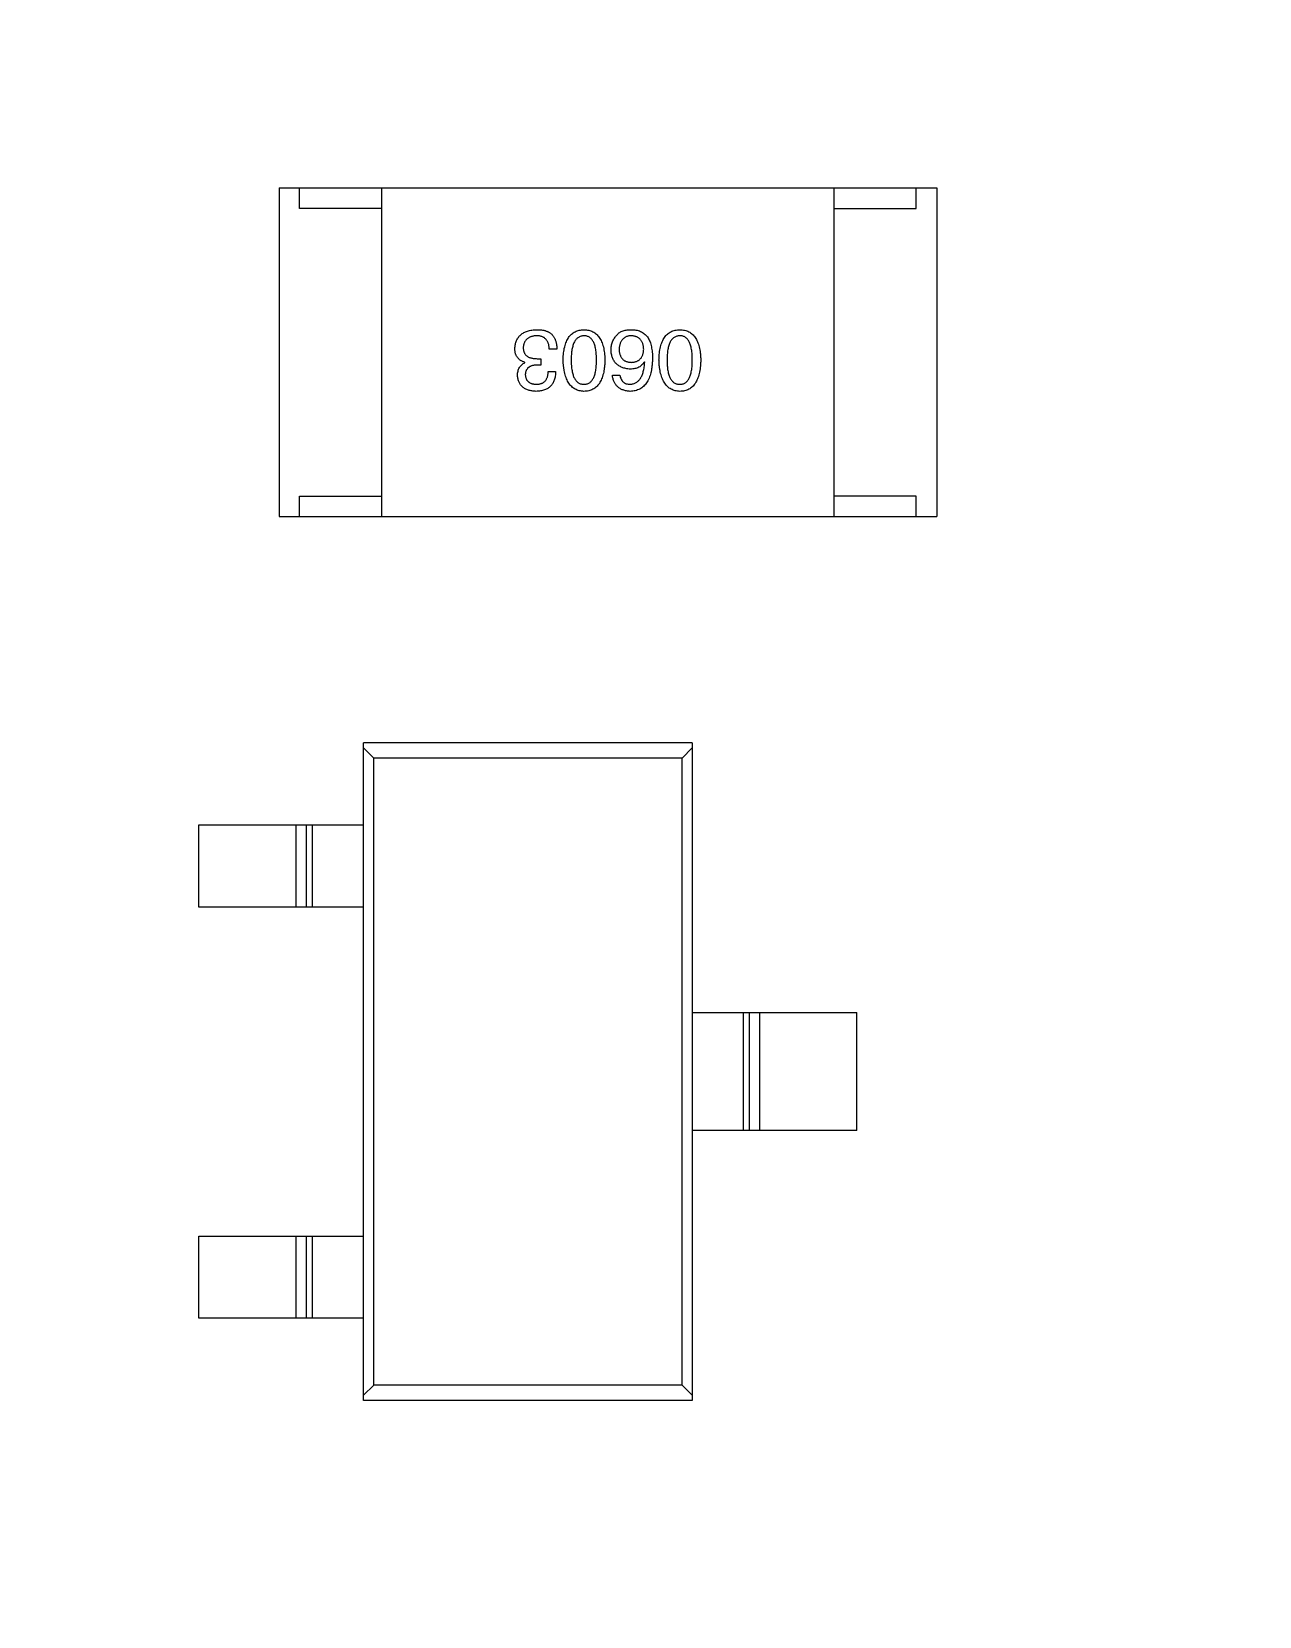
# Model space of a CAD drawing. Header units: millimetres. Extents: x 104 to 312, y 235 to 317.
# Drawn here: x 271.196 to 274.182, y 274.977 to 278.832 of the extents above; entities that cross this region are included whole.
import ezdxf

# ---------------------------------------------------------------- set-up
doc = ezdxf.new("R2010")
doc.units = ezdxf.units.MM
doc.header["$LTSCALE"] = 0.5
doc.linetypes.add('CENTER', pattern=[50.8, 31.75, -6.35, 6.35, -6.35])
doc.layers.get('0').update_dxf_attribs({"linetype": 'CONTINUOUS'})

msp = doc.modelspace()

# ---------------------------------------------------------------- linework, layer by layer
at = {"linetype": 'Continuous'}
for p, q in [((271.7973, 278.4523), (271.7973, 277.6523)), ((271.7973, 278.4523), (273.3973, 278.4523)), ((271.8473, 278.4023), (271.8473, 278.4523)), ((272.0473, 277.6523), (272.0473, 278.4523)), ((273.1473, 277.6523), (273.1473, 278.4523)), ((273.3473, 278.4023), (273.3473, 278.4523)), ((273.3973, 278.4523), (273.3973, 277.6523)), ((272.0473, 278.4023), (271.8473, 278.4023)), ((273.1473, 278.4023), (273.3473, 278.4023)), ((272.4734, 278.0596), (272.4545, 278.0596)), ((272.3955, 278.0268), (272.3955, 278.0276)), ((272.434, 278.0211), (272.4242, 278.0211)), ((272.425, 278.0366), (272.434, 278.0366)), ((272.434, 278.0366), (272.434, 278.0211)), ((272.6869, 278.0284), (272.686, 278.0293)), ((272.4521, 278.0055), (272.4701, 278.0055)), ((272.6082, 277.9965), (272.6262, 277.9965)), ((271.8473, 277.6523), (271.8473, 277.7023)), ((271.8473, 277.7023), (272.0473, 277.7023)), ((273.3473, 277.7023), (273.1473, 277.7023)), ((273.3473, 277.6523), (273.3473, 277.7023)), ((271.7973, 277.6523), (273.3973, 277.6523)), ((272.0026, 275.5023), (272.0026, 277.1023)), ((272.8026, 277.1023), (272.0026, 277.1023)), ((272.8026, 277.1023), (272.8026, 275.5023)), ((272.0026, 277.0898), (272.0276, 277.0648)), ((272.0276, 275.5398), (272.0276, 277.0648)), ((272.7776, 277.0648), (272.0276, 277.0648)), ((272.7776, 277.0648), (272.8026, 277.0898)), ((272.7776, 275.5398), (272.7776, 277.0648)), ((271.6026, 276.7023), (271.6026, 276.9023)), ((271.6026, 276.9023), (272.0026, 276.9023)), ((271.8392, 276.7023), (271.8392, 276.9023)), ((271.8633, 276.9023), (271.8633, 276.7023)), ((271.8777, 276.9023), (271.8777, 276.7023)), ((272.0026, 276.7023), (271.6026, 276.7023)), ((272.8026, 276.4461), (273.2026, 276.4461)), ((272.9275, 276.1586), (272.9275, 276.4461)), ((272.9418, 276.1586), (272.9418, 276.4461)), ((272.966, 276.4461), (272.966, 276.1586)), ((273.2026, 276.1586), (273.2026, 276.4461)), ((273.2026, 276.1586), (272.8026, 276.1586)), ((271.6026, 275.7023), (271.6026, 275.9023)), ((271.6026, 275.9023), (272.0026, 275.9023)), ((271.8392, 275.7023), (271.8392, 275.9023)), ((271.8633, 275.9023), (271.8633, 275.7023)), ((271.8777, 275.9023), (271.8777, 275.7023)), ((272.0026, 275.7023), (271.6026, 275.7023)), ((272.0026, 275.5148), (272.0276, 275.5398)), ((272.7776, 275.5398), (272.0276, 275.5398)), ((272.7776, 275.5398), (272.8026, 275.5148)), ((272.8026, 275.5023), (272.0026, 275.5023))]:
    msp.add_line(p, q, dxfattribs=at)
msp.add_circle((274.8618, 271.1524), 27.5, dxfattribs=at)
at = {"color": 1, "linetype": 'CENTER'}
msp.add_circle((274.8621, 271.0916), 21.0001, dxfattribs=at)
at = {"linetype": 'Continuous'}
msp.add_arc((274.8618, 271.1524), 24.842, 307.50561, 229.18658, dxfattribs=at)
for points, knots in [([(272.3709, 278.0612), (272.3711, 278.063), (272.3713, 278.0665), (272.3722, 278.0716), (272.3734, 278.0763), (272.3751, 278.0807), (272.3771, 278.0847), (272.3795, 278.0885), (272.3823, 278.0919), (272.3854, 278.0949), (272.389, 278.0976), (272.3929, 278.1), (272.3972, 278.102), (272.4019, 278.1037), (272.4069, 278.1051), (272.4123, 278.1062), (272.4181, 278.1068), (272.4222, 278.107), (272.4242, 278.1071)], [0, 0, 0, 0, 0.068236, 0.132937, 0.194125, 0.253174, 0.310181, 0.365986, 0.421096, 0.476216, 0.532352, 0.590232, 0.649824, 0.71274, 0.778406, 0.848058, 0.921922, 1, 1, 1, 1]), ([(272.4242, 278.1071), (272.4256, 278.1071), (272.4283, 278.1071), (272.4323, 278.1069), (272.436, 278.1065), (272.4395, 278.1059), (272.4428, 278.1053), (272.4458, 278.1044), (272.4487, 278.1034), (272.4504, 278.1026), (272.4513, 278.1022)], [0, 0, 0, 0, 0.15115, 0.29371, 0.429149, 0.55661, 0.677302, 0.791017, 0.898045, 1, 1, 1, 1]), ([(272.4513, 278.1022), (272.4521, 278.1018), (272.4539, 278.101), (272.4563, 278.0994), (272.4586, 278.0978), (272.4607, 278.0959), (272.4626, 278.0938), (272.4644, 278.0916), (272.466, 278.0892), (272.4675, 278.0866), (272.4688, 278.0839), (272.47, 278.0809), (272.4709, 278.0778), (272.4717, 278.0745), (272.4724, 278.071), (272.4729, 278.0674), (272.4732, 278.0635), (272.4733, 278.0609), (272.4734, 278.0596)], [0, 0, 0, 0, 0.056906, 0.113264, 0.168825, 0.223843, 0.279195, 0.335267, 0.392098, 0.450414, 0.51054, 0.572219, 0.636652, 0.703156, 0.773102, 0.845505, 0.921063, 1, 1, 1, 1]), ([(272.4883, 278.0334), (272.4884, 278.0363), (272.4886, 278.042), (272.4894, 278.0503), (272.4905, 278.058), (272.492, 278.0652), (272.4939, 278.0718), (272.4961, 278.0778), (272.4987, 278.0833), (272.5017, 278.0883), (272.5051, 278.0926), (272.5088, 278.0964), (272.513, 278.0997), (272.5175, 278.1023), (272.5224, 278.1044), (272.5276, 278.1059), (272.5333, 278.1069), (272.5372, 278.107), (272.5391, 278.1071)], [0, 0, 0, 0, 0.08769, 0.170218, 0.24749, 0.319818, 0.387758, 0.451391, 0.511445, 0.568185, 0.622681, 0.67526, 0.726746, 0.778428, 0.830764, 0.884397, 0.940866, 1, 1, 1, 1]), ([(272.5391, 278.1071), (272.5411, 278.107), (272.545, 278.1069), (272.5506, 278.1059), (272.5559, 278.1044), (272.5608, 278.1023), (272.5653, 278.0997), (272.5695, 278.0964), (272.5732, 278.0926), (272.5765, 278.0883), (272.5796, 278.0833), (272.5822, 278.0778), (272.5844, 278.0718), (272.5863, 278.0652), (272.5878, 278.058), (272.5889, 278.0503), (272.5897, 278.042), (272.5899, 278.0363), (272.59, 278.0334)], [0, 0, 0, 0, 0.059135, 0.115606, 0.169241, 0.221578, 0.273261, 0.324749, 0.377329, 0.431642, 0.488541, 0.548597, 0.612232, 0.680174, 0.752504, 0.829777, 0.912307, 1, 1, 1, 1]), ([(272.6049, 278.0579), (272.6049, 278.0597), (272.605, 278.0631), (272.6057, 278.0682), (272.6069, 278.0731), (272.6085, 278.0779), (272.6106, 278.0824), (272.6131, 278.0868), (272.6161, 278.091), (272.6185, 278.0935), (272.6197, 278.0948)], [0, 0, 0, 0, 0.12904, 0.253809, 0.377066, 0.499122, 0.621469, 0.744665, 0.870607, 1, 1, 1, 1]), ([(272.6197, 278.0948), (272.6206, 278.0959), (272.6225, 278.098), (272.626, 278.1006), (272.6299, 278.1028), (272.6343, 278.1046), (272.6392, 278.1059), (272.6445, 278.1068), (272.6504, 278.1072), (272.6544, 278.1072), (272.6565, 278.1071)], [0, 0, 0, 0, 0.105033, 0.21147, 0.321511, 0.438526, 0.563605, 0.698055, 0.843218, 1, 1, 1, 1]), ([(272.6565, 278.1071), (272.6586, 278.107), (272.6626, 278.1068), (272.6684, 278.1057), (272.6739, 278.1041), (272.6789, 278.1019), (272.6836, 278.0991), (272.6878, 278.0958), (272.6917, 278.0919), (272.6939, 278.089), (272.6951, 278.0875)], [0, 0, 0, 0, 0.137449, 0.267856, 0.393219, 0.514735, 0.63397, 0.753734, 0.874967, 1, 1, 1, 1]), ([(272.7215, 278.0334), (272.7216, 278.0363), (272.7218, 278.042), (272.7225, 278.0503), (272.7236, 278.058), (272.7252, 278.0652), (272.727, 278.0718), (272.7293, 278.0778), (272.7319, 278.0833), (272.7349, 278.0883), (272.7382, 278.0926), (272.742, 278.0964), (272.7461, 278.0997), (272.7506, 278.1023), (272.7555, 278.1044), (272.7608, 278.1059), (272.7664, 278.1069), (272.7703, 278.107), (272.7723, 278.1071)], [0, 0, 0, 0, 0.08769, 0.170218, 0.24749, 0.319818, 0.387758, 0.451391, 0.511445, 0.568185, 0.622681, 0.67526, 0.726746, 0.778428, 0.830764, 0.884397, 0.940866, 1, 1, 1, 1]), ([(272.7723, 278.1071), (272.7743, 278.107), (272.7782, 278.1069), (272.7838, 278.1059), (272.789, 278.1044), (272.7939, 278.1023), (272.7985, 278.0997), (272.8026, 278.0964), (272.8064, 278.0926), (272.8097, 278.0883), (272.8127, 278.0833), (272.8153, 278.0778), (272.8176, 278.0718), (272.8194, 278.0652), (272.821, 278.058), (272.822, 278.0503), (272.8228, 278.042), (272.823, 278.0363), (272.8231, 278.0334)], [0, 0, 0, 0, 0.059135, 0.115606, 0.169241, 0.221578, 0.273261, 0.324749, 0.377329, 0.431642, 0.488541, 0.548597, 0.612232, 0.680174, 0.752504, 0.829777, 0.912307, 1, 1, 1, 1]), ([(272.3955, 278.0276), (272.3945, 278.0279), (272.3926, 278.0286), (272.3898, 278.0297), (272.3872, 278.031), (272.3848, 278.0324), (272.3826, 278.034), (272.3805, 278.0358), (272.3787, 278.0376), (272.377, 278.0397), (272.3756, 278.0419), (272.3743, 278.0442), (272.3733, 278.0467), (272.3724, 278.0493), (272.3717, 278.0521), (272.3713, 278.055), (272.371, 278.0581), (272.3709, 278.0602), (272.3709, 278.0612)], [0, 0, 0, 0, 0.069445, 0.136039, 0.200011, 0.261745, 0.322328, 0.381403, 0.438864, 0.496655, 0.554398, 0.612391, 0.672266, 0.733005, 0.79604, 0.861293, 0.928785, 1, 1, 1, 1]), ([(272.4234, 278.0924), (272.4222, 278.0923), (272.4198, 278.0921), (272.4163, 278.0916), (272.4131, 278.0909), (272.4101, 278.09), (272.4073, 278.0889), (272.4047, 278.0876), (272.4023, 278.0861), (272.4002, 278.0844), (272.3983, 278.0825), (272.3966, 278.0804), (272.3952, 278.0781), (272.394, 278.0756), (272.393, 278.0729), (272.3922, 278.07), (272.3917, 278.0669), (272.3915, 278.0648), (272.3914, 278.0637)], [0, 0, 0, 0, 0.076694, 0.149502, 0.218019, 0.283183, 0.345589, 0.405199, 0.462852, 0.519478, 0.575313, 0.630559, 0.687006, 0.744638, 0.804006, 0.866059, 0.931486, 1, 1, 1, 1]), ([(272.3914, 278.0637), (272.3914, 278.0626), (272.3915, 278.0605), (272.3919, 278.0574), (272.3925, 278.0545), (272.3934, 278.0519), (272.3946, 278.0494), (272.3961, 278.0472), (272.3978, 278.0451), (272.3998, 278.0434), (272.4021, 278.0418), (272.4045, 278.0404), (272.4073, 278.0392), (272.4104, 278.0383), (272.4137, 278.0375), (272.4172, 278.037), (272.421, 278.0367), (272.4237, 278.0366), (272.425, 278.0366)], [0, 0, 0, 0, 0.066518, 0.129194, 0.188613, 0.245254, 0.300032, 0.353805, 0.407079, 0.461108, 0.516272, 0.574141, 0.634837, 0.699275, 0.767504, 0.840272, 0.917505, 1, 1, 1, 1]), ([(272.4545, 278.0596), (272.4545, 278.0609), (272.4544, 278.0635), (272.4539, 278.0672), (272.4533, 278.0707), (272.4523, 278.0739), (272.4512, 278.0769), (272.4498, 278.0796), (272.4482, 278.082), (272.4464, 278.0842), (272.4443, 278.0861), (272.442, 278.0878), (272.4395, 278.0892), (272.4367, 278.0904), (272.4337, 278.0913), (272.4305, 278.0919), (272.427, 278.0923), (272.4246, 278.0924), (272.4234, 278.0924)], [0, 0, 0, 0, 0.07723, 0.149593, 0.217944, 0.282232, 0.34411, 0.402297, 0.458791, 0.513966, 0.568538, 0.623291, 0.679957, 0.737243, 0.798142, 0.86118, 0.928728, 1, 1, 1, 1]), ([(272.5391, 278.0924), (272.5379, 278.0923), (272.5354, 278.0921), (272.5319, 278.0914), (272.5285, 278.0901), (272.5255, 278.0884), (272.5226, 278.0863), (272.5201, 278.0837), (272.5177, 278.0806), (272.5157, 278.0772), (272.5138, 278.0732), (272.5123, 278.0688), (272.5109, 278.064), (272.5099, 278.0587), (272.509, 278.053), (272.5084, 278.0469), (272.5081, 278.0403), (272.508, 278.0357), (272.508, 278.0334)], [0, 0, 0, 0, 0.050879, 0.099377, 0.146973, 0.193618, 0.240619, 0.289461, 0.34047, 0.395283, 0.453059, 0.515633, 0.582666, 0.655287, 0.732971, 0.815933, 0.905166, 1, 1, 1, 1]), ([(272.5695, 278.0334), (272.5694, 278.0357), (272.5694, 278.0404), (272.569, 278.047), (272.5685, 278.0533), (272.5677, 278.059), (272.5666, 278.0643), (272.5653, 278.0692), (272.5638, 278.0736), (272.562, 278.0776), (272.56, 278.0811), (272.5577, 278.0841), (272.5552, 278.0866), (272.5525, 278.0887), (272.5495, 278.0904), (272.5462, 278.0915), (272.5428, 278.0922), (272.5404, 278.0923), (272.5391, 278.0924)], [0, 0, 0, 0, 0.096457, 0.187288, 0.27178, 0.350132, 0.423455, 0.491343, 0.554037, 0.612253, 0.666313, 0.717038, 0.764921, 0.811214, 0.856775, 0.902988, 0.950234, 1, 1, 1, 1]), ([(272.6516, 278.0112), (272.6498, 278.0114), (272.6462, 278.0117), (272.6411, 278.0126), (272.6363, 278.0138), (272.6318, 278.0153), (272.6277, 278.0171), (272.6239, 278.0192), (272.6205, 278.0217), (272.6174, 278.0245), (272.6146, 278.0276), (272.6122, 278.031), (272.6101, 278.0347), (272.6083, 278.0388), (272.607, 278.0431), (272.6059, 278.0478), (272.6052, 278.0528), (272.605, 278.0562), (272.6049, 278.0579)], [0, 0, 0, 0, 0.074228, 0.144548, 0.211288, 0.274576, 0.335162, 0.393915, 0.450599, 0.506657, 0.562409, 0.618617, 0.676096, 0.735061, 0.79654, 0.860906, 0.928473, 1, 1, 1, 1]), ([(272.6533, 278.0924), (272.6522, 278.0923), (272.65, 278.0921), (272.6469, 278.0915), (272.644, 278.0908), (272.6413, 278.0897), (272.6388, 278.0884), (272.6365, 278.0869), (272.6344, 278.0852), (272.6325, 278.0832), (272.6308, 278.0809), (272.6293, 278.0785), (272.628, 278.0758), (272.6269, 278.0728), (272.626, 278.0696), (272.6253, 278.0662), (272.6248, 278.0626), (272.6247, 278.0601), (272.6246, 278.0588)], [0, 0, 0, 0, 0.066682, 0.130303, 0.190802, 0.248749, 0.30534, 0.361219, 0.415721, 0.471765, 0.528279, 0.586428, 0.64659, 0.710143, 0.776461, 0.846692, 0.921137, 1, 1, 1, 1]), ([(272.6246, 278.0588), (272.6247, 278.0575), (272.6248, 278.0551), (272.6253, 278.0517), (272.6261, 278.0485), (272.627, 278.0455), (272.6281, 278.0427), (272.6294, 278.0402), (272.631, 278.0379), (272.6327, 278.0358), (272.6347, 278.034), (272.6368, 278.0323), (272.6392, 278.031), (272.6418, 278.0298), (272.6446, 278.0289), (272.6476, 278.0282), (272.6508, 278.0278), (272.653, 278.0277), (272.6541, 278.0276)], [0, 0, 0, 0, 0.076288, 0.14871, 0.216387, 0.281386, 0.342528, 0.402111, 0.4591, 0.514852, 0.569974, 0.625644, 0.682226, 0.740156, 0.800362, 0.863471, 0.930116, 1, 1, 1, 1]), ([(272.6844, 278.0596), (272.6843, 278.0609), (272.6842, 278.0634), (272.6836, 278.067), (272.6829, 278.0704), (272.6819, 278.0736), (272.6808, 278.0765), (272.6793, 278.0792), (272.6777, 278.0816), (272.6758, 278.0838), (272.6738, 278.0858), (272.6715, 278.0874), (272.669, 278.0889), (272.6663, 278.0901), (272.6633, 278.091), (272.6602, 278.0917), (272.6568, 278.0922), (272.6545, 278.0923), (272.6533, 278.0924)], [0, 0, 0, 0, 0.076467, 0.148148, 0.216496, 0.280559, 0.342274, 0.401168, 0.458322, 0.514073, 0.569257, 0.62465, 0.68124, 0.739113, 0.799947, 0.862804, 0.929597, 1, 1, 1, 1]), ([(272.6541, 278.0276), (272.6552, 278.0277), (272.6575, 278.0278), (272.6608, 278.0282), (272.6639, 278.0289), (272.6667, 278.0299), (272.6694, 278.031), (272.6718, 278.0325), (272.674, 278.0341), (272.676, 278.036), (272.6779, 278.0381), (272.6794, 278.0405), (272.6808, 278.0431), (272.682, 278.0459), (272.6829, 278.049), (272.6836, 278.0523), (272.6842, 278.0559), (272.6843, 278.0583), (272.6844, 278.0596)], [0, 0, 0, 0, 0.070453, 0.136523, 0.199866, 0.260392, 0.318446, 0.374657, 0.430182, 0.485556, 0.541071, 0.598396, 0.657208, 0.718642, 0.783247, 0.851631, 0.923928, 1, 1, 1, 1]), ([(272.6951, 278.0875), (272.6959, 278.0859), (272.6977, 278.0827), (272.6999, 278.0775), (272.7017, 278.0718), (272.7031, 278.0656), (272.7043, 278.059), (272.7051, 278.052), (272.7057, 278.0445), (272.7057, 278.0393), (272.7057, 278.0366)], [0, 0, 0, 0, 0.101889, 0.209155, 0.322694, 0.442863, 0.569758, 0.70479, 0.848502, 1, 1, 1, 1]), ([(272.7723, 278.0924), (272.771, 278.0923), (272.7686, 278.0921), (272.765, 278.0914), (272.7617, 278.0901), (272.7586, 278.0884), (272.7558, 278.0863), (272.7532, 278.0837), (272.7509, 278.0806), (272.7488, 278.0772), (272.747, 278.0732), (272.7454, 278.0688), (272.7441, 278.064), (272.743, 278.0587), (272.7422, 278.053), (272.7416, 278.0469), (272.7412, 278.0403), (272.7412, 278.0357), (272.7411, 278.0334)], [0, 0, 0, 0, 0.050879, 0.099377, 0.146973, 0.193618, 0.240619, 0.289461, 0.34047, 0.395283, 0.453059, 0.515633, 0.582666, 0.655287, 0.732971, 0.815933, 0.905166, 1, 1, 1, 1]), ([(272.8026, 278.0334), (272.8026, 278.0357), (272.8026, 278.0404), (272.8022, 278.047), (272.8016, 278.0533), (272.8008, 278.059), (272.7997, 278.0643), (272.7985, 278.0692), (272.7969, 278.0736), (272.7951, 278.0776), (272.7931, 278.0811), (272.7909, 278.0841), (272.7884, 278.0866), (272.7856, 278.0887), (272.7826, 278.0904), (272.7794, 278.0915), (272.7759, 278.0922), (272.7735, 278.0923), (272.7723, 278.0924)], [0, 0, 0, 0, 0.096457, 0.187288, 0.27178, 0.350132, 0.423455, 0.491343, 0.554037, 0.612253, 0.666313, 0.717038, 0.764921, 0.811214, 0.856775, 0.902988, 0.950234, 1, 1, 1, 1]), ([(272.3775, 277.9957), (272.3775, 277.9975), (272.3776, 278.001), (272.3785, 278.0061), (272.3799, 278.0108), (272.3819, 278.0149), (272.3844, 278.0186), (272.3876, 278.0219), (272.3913, 278.0247), (272.3941, 278.0261), (272.3955, 278.0268)], [0, 0, 0, 0, 0.143686, 0.277942, 0.40333, 0.521785, 0.638573, 0.755208, 0.874773, 1, 1, 1, 1]), ([(272.4242, 278.0211), (272.4231, 278.021), (272.421, 278.0209), (272.4179, 278.0206), (272.415, 278.02), (272.4123, 278.0193), (272.4099, 278.0184), (272.4076, 278.0174), (272.4056, 278.0162), (272.4037, 278.0148), (272.402, 278.0132), (272.4006, 278.0114), (272.3994, 278.0095), (272.3983, 278.0074), (272.3975, 278.0051), (272.3969, 278.0027), (272.3965, 278), (272.3964, 277.9982), (272.3963, 277.9973)], [0, 0, 0, 0, 0.079415, 0.154091, 0.22508, 0.29186, 0.355026, 0.415127, 0.472418, 0.528511, 0.583551, 0.638361, 0.693547, 0.750023, 0.807857, 0.868401, 0.932259, 1, 1, 1, 1]), ([(272.5391, 277.9571), (272.5372, 277.9572), (272.5334, 277.9575), (272.5278, 277.9585), (272.5226, 277.9602), (272.5178, 277.9624), (272.5133, 277.9652), (272.5092, 277.9685), (272.5055, 277.9725), (272.5021, 277.977), (272.4991, 277.9821), (272.4965, 277.9878), (272.4942, 277.994), (272.4923, 278.0008), (272.4908, 278.0081), (272.4896, 278.016), (272.4887, 278.0245), (272.4885, 278.0303), (272.4883, 278.0334)], [0, 0, 0, 0, 0.057415, 0.112361, 0.16496, 0.216437, 0.267441, 0.318839, 0.371478, 0.426325, 0.483626, 0.544235, 0.608673, 0.677374, 0.750405, 0.828394, 0.911525, 1, 1, 1, 1]), ([(272.508, 278.0334), (272.508, 278.031), (272.5081, 278.0264), (272.5084, 278.0197), (272.509, 278.0134), (272.5099, 278.0077), (272.511, 278.0023), (272.5123, 277.9975), (272.5138, 277.9931), (272.5157, 277.9891), (272.5178, 277.9857), (272.5201, 277.9826), (272.5226, 277.9801), (272.5254, 277.9779), (272.5285, 277.9763), (272.5319, 277.9752), (272.5354, 277.9745), (272.5379, 277.9744), (272.5391, 277.9743)], [0, 0, 0, 0, 0.095719, 0.185854, 0.269738, 0.347952, 0.420315, 0.487894, 0.550245, 0.608186, 0.662454, 0.713283, 0.761375, 0.808209, 0.854301, 0.901312, 0.949396, 1, 1, 1, 1]), ([(272.5391, 277.9743), (272.5404, 277.9744), (272.5428, 277.9745), (272.5462, 277.9752), (272.5495, 277.9763), (272.5525, 277.978), (272.5552, 277.9801), (272.5577, 277.9826), (272.56, 277.9857), (272.562, 277.9892), (272.5638, 277.9931), (272.5653, 277.9975), (272.5666, 278.0024), (272.5677, 278.0077), (272.5685, 278.0134), (272.569, 278.0197), (272.5694, 278.0264), (272.5694, 278.031), (272.5695, 278.0334)], [0, 0, 0, 0, 0.049764, 0.097007, 0.143217, 0.188577, 0.235116, 0.282997, 0.333719, 0.387776, 0.445989, 0.508679, 0.576563, 0.649481, 0.728235, 0.812722, 0.903548, 1, 1, 1, 1]), ([(272.59, 278.0334), (272.5899, 278.0303), (272.5897, 278.0244), (272.5889, 278.0158), (272.5878, 278.0079), (272.5863, 278.0005), (272.5844, 277.9936), (272.5822, 277.9874), (272.5796, 277.9817), (272.5766, 277.9766), (272.5732, 277.9721), (272.5695, 277.9682), (272.5653, 277.9648), (272.5608, 277.9621), (272.5559, 277.96), (272.5506, 277.9584), (272.545, 277.9574), (272.5411, 277.9572), (272.5391, 277.9571)], [0, 0, 0, 0, 0.088823, 0.172287, 0.250296, 0.323438, 0.392244, 0.456221, 0.516635, 0.573871, 0.628, 0.680335, 0.731489, 0.782557, 0.834044, 0.886738, 0.942089, 1, 1, 1, 1]), ([(272.7057, 278.0366), (272.7056, 278.0335), (272.7054, 278.0274), (272.7046, 278.0185), (272.7034, 278.0103), (272.7018, 278.0026), (272.6999, 277.9955), (272.6975, 277.989), (272.6947, 277.9831), (272.6915, 277.9779), (272.6879, 277.9731), (272.6839, 277.969), (272.6795, 277.9655), (272.6747, 277.9626), (272.6695, 277.9603), (272.6639, 277.9586), (272.6579, 277.9575), (272.6537, 277.9573), (272.6516, 277.9571)], [0, 0, 0, 0, 0.087517, 0.169686, 0.246944, 0.319347, 0.387088, 0.450961, 0.511075, 0.567974, 0.622351, 0.675039, 0.726853, 0.778688, 0.83093, 0.884738, 0.941043, 1, 1, 1, 1]), ([(272.686, 278.0293), (272.6852, 278.0278), (272.6835, 278.025), (272.6803, 278.0213), (272.6767, 278.0182), (272.6725, 278.0156), (272.6679, 278.0137), (272.6629, 278.0122), (272.6574, 278.0114), (272.6536, 278.0113), (272.6516, 278.0112)], [0, 0, 0, 0, 0.122276, 0.239997, 0.35611, 0.473903, 0.59404, 0.720428, 0.855383, 1, 1, 1, 1]), ([(272.6516, 277.9743), (272.6529, 277.9744), (272.6555, 277.9746), (272.6591, 277.9755), (272.6626, 277.9766), (272.6658, 277.9783), (272.6689, 277.9803), (272.6716, 277.9827), (272.6742, 277.9855), (272.6765, 277.9887), (272.6786, 277.9923), (272.6805, 277.9963), (272.6821, 278.0007), (272.6835, 278.0055), (272.6847, 278.0107), (272.6857, 278.0162), (272.6864, 278.0222), (272.6867, 278.0263), (272.6869, 278.0284)], [0, 0, 0, 0, 0.054741, 0.107075, 0.158339, 0.208382, 0.258772, 0.310045, 0.362765, 0.417822, 0.475982, 0.537466, 0.602901, 0.673037, 0.747247, 0.826291, 0.910782, 1, 1, 1, 1]), ([(272.7723, 277.9571), (272.7703, 277.9572), (272.7665, 277.9575), (272.761, 277.9585), (272.7558, 277.9602), (272.7509, 277.9624), (272.7465, 277.9652), (272.7424, 277.9685), (272.7387, 277.9725), (272.7353, 277.977), (272.7323, 277.9821), (272.7296, 277.9878), (272.7274, 277.994), (272.7255, 278.0008), (272.7239, 278.0081), (272.7227, 278.016), (272.7219, 278.0245), (272.7216, 278.0303), (272.7215, 278.0334)], [0, 0, 0, 0, 0.057415, 0.112361, 0.16496, 0.216437, 0.267441, 0.318839, 0.371478, 0.426325, 0.483626, 0.544235, 0.608673, 0.677374, 0.750405, 0.828394, 0.911525, 1, 1, 1, 1]), ([(272.7411, 278.0334), (272.7412, 278.031), (272.7412, 278.0264), (272.7416, 278.0197), (272.7422, 278.0134), (272.743, 278.0077), (272.7441, 278.0023), (272.7454, 277.9975), (272.747, 277.9931), (272.7488, 277.9891), (272.7509, 277.9857), (272.7532, 277.9826), (272.7558, 277.9801), (272.7586, 277.9779), (272.7617, 277.9763), (272.765, 277.9752), (272.7686, 277.9745), (272.771, 277.9744), (272.7723, 277.9743)], [0, 0, 0, 0, 0.095719, 0.185854, 0.269738, 0.347952, 0.420315, 0.487894, 0.550245, 0.608186, 0.662454, 0.713283, 0.761375, 0.808209, 0.854301, 0.901312, 0.949396, 1, 1, 1, 1]), ([(272.7723, 277.9743), (272.7735, 277.9744), (272.7759, 277.9745), (272.7794, 277.9752), (272.7826, 277.9763), (272.7856, 277.978), (272.7884, 277.9801), (272.7909, 277.9826), (272.7931, 277.9857), (272.7951, 277.9892), (272.7969, 277.9931), (272.7985, 277.9975), (272.7997, 278.0024), (272.8008, 278.0077), (272.8016, 278.0134), (272.8022, 278.0197), (272.8026, 278.0264), (272.8026, 278.031), (272.8026, 278.0334)], [0, 0, 0, 0, 0.049764, 0.097007, 0.143217, 0.188577, 0.235116, 0.282997, 0.333719, 0.387776, 0.445989, 0.508679, 0.576563, 0.649481, 0.728235, 0.812722, 0.903548, 1, 1, 1, 1]), ([(272.8231, 278.0334), (272.823, 278.0303), (272.8228, 278.0244), (272.822, 278.0158), (272.821, 278.0079), (272.8194, 278.0005), (272.8176, 277.9936), (272.8153, 277.9874), (272.8127, 277.9817), (272.8097, 277.9766), (272.8064, 277.9721), (272.8026, 277.9682), (272.7985, 277.9648), (272.794, 277.9621), (272.789, 277.96), (272.7838, 277.9584), (272.7782, 277.9574), (272.7743, 277.9572), (272.7723, 277.9571)], [0, 0, 0, 0, 0.088823, 0.172287, 0.250296, 0.323438, 0.392244, 0.456221, 0.516635, 0.573871, 0.628, 0.680335, 0.731489, 0.782557, 0.834044, 0.886738, 0.942089, 1, 1, 1, 1]), ([(272.4226, 277.9571), (272.4208, 277.9572), (272.4175, 277.9574), (272.4126, 277.958), (272.4081, 277.9589), (272.4038, 277.9601), (272.3999, 277.9615), (272.3963, 277.9632), (272.3929, 277.9652), (272.39, 277.9675), (272.3873, 277.9701), (272.3849, 277.9729), (272.3829, 277.976), (272.3811, 277.9794), (272.3797, 277.9831), (272.3787, 277.987), (272.3779, 277.9912), (272.3776, 277.9942), (272.3775, 277.9957)], [0, 0, 0, 0, 0.077845, 0.151584, 0.221397, 0.287366, 0.350104, 0.410398, 0.467998, 0.524388, 0.579979, 0.635152, 0.690917, 0.747936, 0.806661, 0.867861, 0.932479, 1, 1, 1, 1]), ([(272.3963, 277.9973), (272.3964, 277.9964), (272.3966, 277.9947), (272.3971, 277.9921), (272.3977, 277.9898), (272.3986, 277.9876), (272.3996, 277.9855), (272.4009, 277.9837), (272.4023, 277.9819), (272.4039, 277.9804), (272.4057, 277.9791), (272.4077, 277.9779), (272.4098, 277.9769), (272.4122, 277.976), (272.4147, 277.9754), (272.4175, 277.9749), (272.4204, 277.9745), (272.4224, 277.9744), (272.4234, 277.9743)], [0, 0, 0, 0, 0.067655, 0.132224, 0.194132, 0.253145, 0.309858, 0.366002, 0.421361, 0.47702, 0.532632, 0.590536, 0.65067, 0.713258, 0.779588, 0.848803, 0.921949, 1, 1, 1, 1]), ([(272.4701, 278.0055), (272.47, 278.0036), (272.4699, 277.9998), (272.4693, 277.9944), (272.4683, 277.9894), (272.4669, 277.9847), (272.4652, 277.9804), (272.4631, 277.9764), (272.4607, 277.9728), (272.4579, 277.9696), (272.4547, 277.9667), (272.4512, 277.9642), (272.4473, 277.9621), (272.443, 277.9604), (272.4384, 277.959), (272.4334, 277.958), (272.4281, 277.9573), (272.4245, 277.9572), (272.4226, 277.9571)], [0, 0, 0, 0, 0.074804, 0.144899, 0.211458, 0.274554, 0.334363, 0.392059, 0.448123, 0.503024, 0.558154, 0.613471, 0.670844, 0.729926, 0.792003, 0.857405, 0.926768, 1, 1, 1, 1]), ([(272.4234, 277.9743), (272.4245, 277.9744), (272.4267, 277.9744), (272.4299, 277.9748), (272.4329, 277.9754), (272.4356, 277.9762), (272.4382, 277.9773), (272.4405, 277.9787), (272.4426, 277.9802), (272.4445, 277.9821), (272.4462, 277.9842), (272.4477, 277.9865), (272.449, 277.9891), (272.45, 277.9919), (272.4509, 277.9949), (272.4515, 277.9983), (272.4519, 278.0018), (272.452, 278.0042), (272.4521, 278.0055)], [0, 0, 0, 0, 0.069877, 0.136363, 0.198671, 0.257968, 0.315462, 0.370709, 0.425568, 0.479847, 0.535753, 0.592303, 0.651386, 0.713311, 0.778642, 0.84836, 0.921866, 1, 1, 1, 1]), ([(272.6516, 277.9571), (272.65, 277.9573), (272.6469, 277.9575), (272.6424, 277.9582), (272.6382, 277.9592), (272.6342, 277.9604), (272.6305, 277.9619), (272.6271, 277.9637), (272.6239, 277.9658), (272.621, 277.9681), (272.6185, 277.9707), (272.6162, 277.9736), (272.6141, 277.9768), (272.6124, 277.9802), (272.6109, 277.9839), (272.6097, 277.9878), (272.6087, 277.9921), (272.6084, 277.995), (272.6082, 277.9965)], [0, 0, 0, 0, 0.073784, 0.144317, 0.211047, 0.274818, 0.336501, 0.395724, 0.453465, 0.510016, 0.566585, 0.622844, 0.680328, 0.739335, 0.800408, 0.863904, 0.93053, 1, 1, 1, 1]), ([(272.6262, 277.9965), (272.6266, 277.9947), (272.6273, 277.9914), (272.6292, 277.9868), (272.6316, 277.983), (272.6345, 277.9798), (272.638, 277.9773), (272.6421, 277.9756), (272.6467, 277.9745), (272.6499, 277.9744), (272.6516, 277.9743)], [0, 0, 0, 0, 0.1439, 0.274233, 0.394478, 0.509388, 0.621911, 0.738504, 0.863414, 1, 1, 1, 1])]:
    msp.add_open_spline(points, degree=3, knots=knots, dxfattribs=at)

doc.saveas('drawing.dxf')
